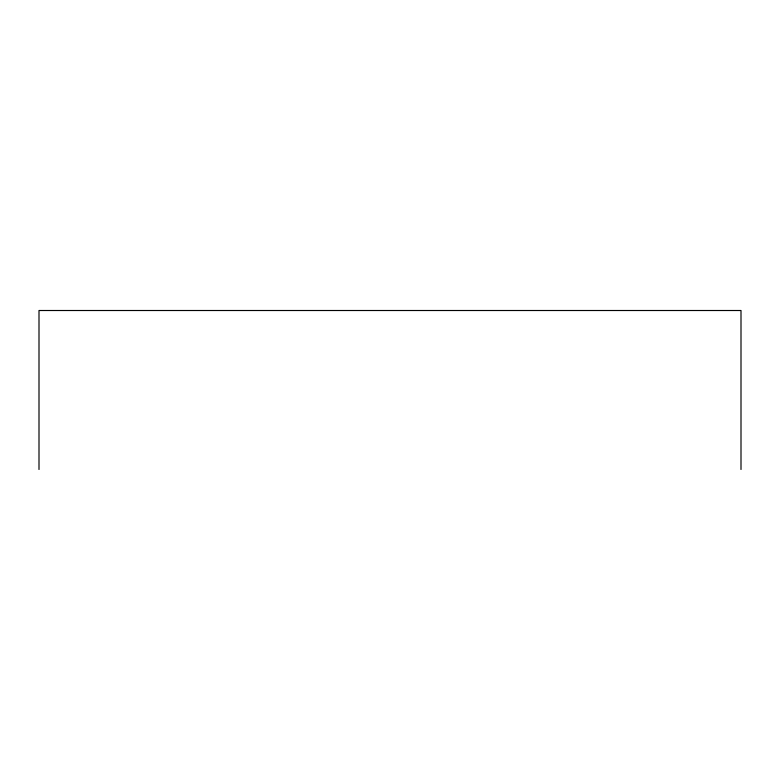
<?xml version="1.0" encoding="UTF-8"?>
<svg xmlns="http://www.w3.org/2000/svg" width="780" height="780" viewBox="0 0 780 780"><rect width="100%" height="100%" fill="white"/><g stroke="black" fill="none" stroke-linecap="round" stroke-linejoin="round"><path stroke-width="1.17" d="M741 469.492L741 310.508L39 310.508L39 469.492"/></g></svg>
